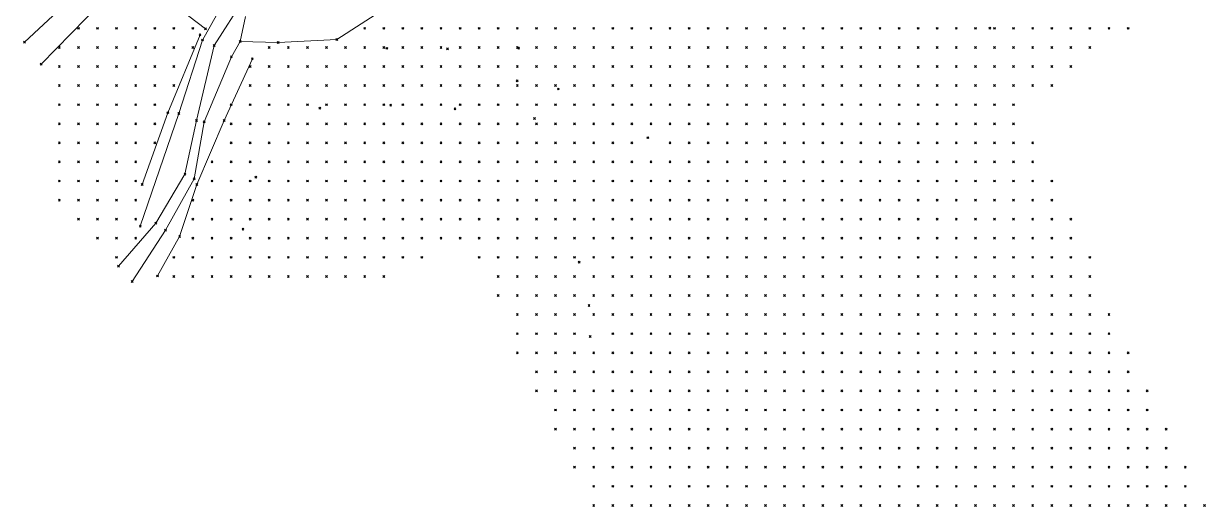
# Model space of a CAD drawing. Header units: metres. Extents: x 441556 to 446409, y 432338 to 461058.
# Drawn here: x 442695.2 to 442881, y 449967.4 to 450043.3 of the extents above; entities that cross this region are included whole.
import ezdxf

# ---------------------------------------------------------------- set-up
doc = ezdxf.new("R2010")
doc.units = ezdxf.units.M
doc.header["$MEASUREMENT"] = 0
doc.header["$PDMODE"] = 35
doc.header["$PDSIZE"] = 0.15
for name, color, linetype, lineweight in [('DTM-BRE-RevN_GRP_ CAROSABIL', 2, 'Continuous', 0), ('DTM-BRE-RevN_GRP_DRUM DE PIATRA', 2, 'Continuous', 0), ('DTM-BRE-RevN_GRP_FIRUL APEI', 2, 'Continuous', 0), ('DTM-BRE-RevN_GRP_RAU', 2, 'Continuous', 0), ('DTM-BRE-RevN_GRP_TALUZ SUS', 2, 'Continuous', 0), ('DTM-NOK-RevN_LIDAR_co_lidar', 91, 'Continuous', 0), ('DTM-NOK-RevN_RTK', 32, 'Continuous', 0)]:
    doc.layers.add(name, color=color, linetype=linetype, lineweight=lineweight)

msp = doc.modelspace()

# ---------------------------------------------------------------- linework, layer by layer
at = {"layer": 'DTM-BRE-RevN_GRP_ CAROSABIL'}
msp.add_line((442704.174, 450048.598, 360.999), (442695.385, 450040.394, 361.224), dxfattribs=at)
at = {"layer": 'DTM-BRE-RevN_GRP_DRUM DE PIATRA'}
for p, q in [((442711.714, 450051.744, 360.67), (442723.801, 450042.499, 358.496)), ((442697.974, 450036.955, 361.147), (442707.443, 450046.584, 360.957)), ((442744.457, 450040.806, 360.067), (442752.815, 450046.236, 360.032)), ((442729.257, 450040.522, 358.472), (442735.227, 450040.336, 359.199)), ((442735.227, 450040.336, 359.199), (442744.457, 450040.806, 360.067))]:
    msp.add_line(p, q, dxfattribs=at)
at = {"layer": 'DTM-BRE-RevN_GRP_FIRUL APEI'}
for p, q in [((442725.192, 450039.874, 358.251), (442730.487, 450048.229, 358.082)), ((442722.413, 450028.098, 358.329), (442725.192, 450039.874, 358.251)), ((442720.594, 450019.666, 358.441), (442722.413, 450028.098, 358.329)), ((442715.998, 450011.968, 358.603), (442720.594, 450019.666, 358.441)), ((442710.141, 450005.209, 359.174), (442715.998, 450011.968, 358.603))]:
    msp.add_line(p, q, dxfattribs=at)
at = {"layer": 'DTM-BRE-RevN_GRP_RAU'}
for p, q in [((442723.347, 450040.744, 358.413), (442728.312, 450049.747, 358.197)), ((442730.087, 450044.42, 358.358), (442729.257, 450040.522, 358.472)), ((442719.623, 450029.191, 358.617), (442723.347, 450040.744, 358.413)), ((442729.257, 450040.522, 358.472), (442727.884, 450038.089, 358.445)), ((442727.884, 450038.089, 358.445), (442723.623, 450027.882, 358.601)), ((442713.572, 450011.476, 358.845), (442719.623, 450029.191, 358.617)), ((442723.623, 450027.882, 358.601), (442722.035, 450018.906, 358.682)), ((442722.035, 450018.906, 358.682), (442717.53, 450010.848, 358.891)), ((442717.53, 450010.848, 358.891), (442712.308, 450002.784, 359.202))]:
    msp.add_line(p, q, dxfattribs=at)
at = {"layer": 'DTM-BRE-RevN_GRP_TALUZ SUS'}
for p, q in [((442722.956, 450041.559, 358.705), (442717.891, 450029.323, 359.315)), ((442731.183, 450037.807, 359.57), (442726.759, 450028.074, 360.34)), ((442717.891, 450029.323, 359.315), (442713.872, 450018.045, 359.681)), ((442726.759, 450028.074, 360.34), (442722.472, 450018.045, 360.217)), ((442722.472, 450018.045, 360.217), (442719.751, 450009.876, 360.518)), ((442719.751, 450009.876, 360.518), (442716.267, 450003.656, 361.349))]:
    msp.add_line(p, q, dxfattribs=at)
at = {"layer": 'DTM-NOK-RevN_LIDAR_co_lidar'}
for p in [(442703.846, 450042.576, 360.644), (442706.846, 450042.576, 360.032), (442709.845, 450042.576, 359.415), (442712.844, 450042.576, 359.233), (442715.844, 450042.576, 359.16), (442718.843, 450042.576, 359.042), (442721.842, 450042.576, 358.776), (442748.836, 450042.576, 360.051), (442751.836, 450042.576, 360.101), (442754.835, 450042.576, 360.081), (442757.834, 450042.576, 360.065), (442760.834, 450042.576, 360.028), (442763.833, 450042.576, 359.969), (442766.832, 450042.576, 359.952), (442769.832, 450042.576, 359.979), (442772.831, 450042.576, 360.033), (442775.831, 450042.576, 360.14), (442778.83, 450042.576, 360.402), (442781.829, 450042.576, 361.097), (442784.829, 450042.576, 362.708), (442787.828, 450042.576, 365.826), (442790.827, 450042.576, 369.911), (442793.827, 450042.576, 374.617), (442796.826, 450042.576, 377.771), (442799.825, 450042.576, 379.818), (442802.825, 450042.576, 381.963), (442805.824, 450042.576, 383.599), (442808.823, 450042.576, 384.932), (442811.823, 450042.576, 385.909), (442814.822, 450042.576, 387.149), (442817.821, 450042.576, 388.67), (442820.821, 450042.576, 390.312), (442823.82, 450042.576, 391.939), (442826.819, 450042.576, 393.64), (442829.819, 450042.576, 395.412), (442832.818, 450042.576, 397.306), (442835.817, 450042.576, 399.193), (442838.817, 450042.576, 400.814), (442841.816, 450042.576, 402.298), (442844.815, 450042.576, 403.228), (442847.815, 450042.576, 401.912), (442850.814, 450042.576, 398.137), (442853.813, 450042.576, 394.722), (442856.813, 450042.576, 392.267), (442859.812, 450042.576, 390.382), (442862.811, 450042.576, 388.659), (442865.811, 450042.576, 386.407), (442868.81, 450042.576, 382.475), (442700.847, 450039.576, 360.652), (442703.846, 450039.576, 360.087), (442706.846, 450039.576, 359.51), (442709.845, 450039.576, 359.285), (442712.844, 450039.576, 359.359), (442715.844, 450039.576, 359.329), (442718.843, 450039.576, 358.918), (442721.842, 450039.576, 358.627), (442733.84, 450039.576, 359.133), (442736.839, 450039.576, 359.707), (442739.838, 450039.576, 359.757), (442742.838, 450039.576, 359.942), (442745.837, 450039.576, 360.094), (442748.836, 450039.576, 360.144), (442751.836, 450039.576, 360.21), (442754.835, 450039.576, 360.248), (442757.834, 450039.576, 360.21), (442760.834, 450039.576, 360.161), (442763.833, 450039.576, 360.097), (442766.832, 450039.576, 360.057), (442769.832, 450039.576, 360.076), (442772.831, 450039.576, 360.149), (442775.831, 450039.576, 360.324), (442778.83, 450039.576, 360.819), (442781.829, 450039.576, 362.002), (442784.829, 450039.576, 364.083), (442787.828, 450039.576, 367.514), (442790.827, 450039.576, 371.478), (442793.827, 450039.576, 374.864), (442796.826, 450039.576, 377.639), (442799.825, 450039.576, 379.786), (442802.825, 450039.576, 382.292), (442805.824, 450039.576, 384.608), (442808.823, 450039.576, 386.365), (442811.823, 450039.576, 387.681), (442814.822, 450039.576, 389.018), (442817.821, 450039.576, 390.599), (442820.821, 450039.576, 392.333), (442823.82, 450039.576, 394.055), (442826.819, 450039.576, 395.877), (442829.819, 450039.576, 397.623), (442832.818, 450039.576, 399.319), (442835.817, 450039.576, 400.998), (442838.817, 450039.576, 402.431), (442841.816, 450039.576, 403.669), (442844.815, 450039.576, 404.869), (442847.815, 450039.576, 404.91), (442850.814, 450039.576, 401.778), (442853.813, 450039.576, 399.06), (442856.813, 450039.576, 396.422), (442859.812, 450039.576, 394.091), (442862.811, 450039.576, 392.286), (442700.847, 450036.577, 360.034), (442703.846, 450036.577, 359.546), (442706.846, 450036.577, 359.456), (442709.845, 450036.577, 359.474), (442712.844, 450036.577, 359.547), (442715.844, 450036.577, 359.38), (442718.843, 450036.577, 358.881), (442730.84, 450036.577, 359.493), (442733.84, 450036.577, 359.865), (442736.839, 450036.577, 360.468), (442739.838, 450036.577, 360.108), (442742.838, 450036.577, 360.181), (442745.837, 450036.577, 360.238), (442748.836, 450036.577, 360.257), (442751.836, 450036.577, 360.339), (442754.835, 450036.577, 360.407), (442757.834, 450036.577, 360.374), (442760.834, 450036.577, 360.353), (442763.833, 450036.577, 360.309), (442766.832, 450036.577, 360.25), (442769.832, 450036.577, 360.249), (442772.831, 450036.577, 360.318), (442775.831, 450036.577, 360.59), (442778.83, 450036.577, 361.392), (442781.829, 450036.577, 362.962), (442784.829, 450036.577, 365.37), (442787.828, 450036.577, 368.707), (442790.827, 450036.577, 371.73), (442793.827, 450036.577, 374.618), (442796.826, 450036.577, 377.363), (442799.825, 450036.577, 379.859), (442802.825, 450036.577, 382.573), (442805.824, 450036.577, 385.495), (442808.823, 450036.577, 387.85), (442811.823, 450036.577, 389.527), (442814.822, 450036.577, 391.18), (442817.821, 450036.577, 392.717), (442820.821, 450036.577, 394.309), (442823.82, 450036.577, 395.994), (442826.819, 450036.577, 397.722), (442829.819, 450036.577, 399.524), (442832.818, 450036.577, 401.293), (442835.817, 450036.577, 402.917), (442838.817, 450036.577, 404.2), (442841.816, 450036.577, 405.086), (442844.815, 450036.577, 406.037), (442847.815, 450036.577, 406.423), (442850.814, 450036.577, 404.762), (442853.813, 450036.577, 403.156), (442856.813, 450036.577, 401.548), (442859.812, 450036.577, 398.458), (442700.847, 450033.578, 359.614), (442703.846, 450033.578, 359.663), (442706.846, 450033.578, 359.699), (442709.845, 450033.578, 359.466), (442712.844, 450033.578, 359.328), (442715.844, 450033.578, 359.254), (442718.843, 450033.578, 358.923), (442730.84, 450033.578, 359.777), (442733.84, 450033.578, 360.153), (442736.839, 450033.578, 360.428), (442739.838, 450033.578, 360.275), (442742.838, 450033.578, 360.373), (442745.837, 450033.578, 360.383), (442748.836, 450033.578, 360.458), (442751.836, 450033.578, 360.571), (442754.835, 450033.578, 360.618), (442757.834, 450033.578, 360.588), (442760.834, 450033.578, 360.581), (442763.833, 450033.578, 360.581), (442766.832, 450033.578, 360.575), (442769.832, 450033.578, 360.61), (442772.831, 450033.578, 360.71), (442775.831, 450033.578, 361.092), (442778.83, 450033.578, 362.128), (442781.829, 450033.578, 363.828), (442784.829, 450033.578, 366.108), (442787.828, 450033.578, 368.914), (442790.827, 450033.578, 371.702), (442793.827, 450033.578, 374.448), (442796.826, 450033.578, 377.267), (442799.825, 450033.578, 380.05), (442802.825, 450033.578, 383.214), (442805.824, 450033.578, 386.785), (442808.823, 450033.578, 389.606), (442811.823, 450033.578, 391.428), (442814.822, 450033.578, 393.268), (442817.821, 450033.578, 394.828), (442820.821, 450033.578, 396.351), (442823.82, 450033.578, 397.84), (442826.819, 450033.578, 399.478), (442829.819, 450033.578, 401.324), (442832.818, 450033.578, 403.09), (442835.817, 450033.578, 404.561), (442838.817, 450033.578, 405.699), (442841.816, 450033.578, 406.499), (442844.815, 450033.578, 407.081), (442847.815, 450033.578, 407.592), (442850.814, 450033.578, 407.66), (442853.813, 450033.578, 406.444), (442856.813, 450033.578, 405.272), (442700.847, 450030.578, 359.807), (442703.846, 450030.578, 359.9), (442706.846, 450030.578, 359.857), (442709.845, 450030.578, 359.438), (442712.844, 450030.578, 359.27), (442715.844, 450030.578, 359.182), (442727.841, 450030.578, 359.863), (442730.84, 450030.578, 359.951), (442733.84, 450030.578, 360.265), (442736.839, 450030.578, 360.475), (442739.838, 450030.578, 360.557), (442742.838, 450030.578, 360.617), (442745.837, 450030.578, 360.655), (442748.836, 450030.578, 360.662), (442751.836, 450030.578, 360.769), (442754.835, 450030.578, 360.824), (442757.834, 450030.578, 360.864), (442760.834, 450030.578, 360.932), (442763.833, 450030.578, 361.006), (442766.832, 450030.578, 361.098), (442769.832, 450030.578, 361.264), (442772.831, 450030.578, 361.309), (442775.831, 450030.578, 361.612), (442778.83, 450030.578, 363.081), (442781.829, 450030.578, 365.16), (442784.829, 450030.578, 367.284), (442787.828, 450030.578, 369.52), (442790.827, 450030.578, 372.198), (442793.827, 450030.578, 374.768), (442796.826, 450030.578, 377.525), (442799.825, 450030.578, 380.258), (442802.825, 450030.578, 385.417), (442805.824, 450030.578, 388.991), (442808.823, 450030.578, 391.67), (442811.823, 450030.578, 393.445), (442814.822, 450030.578, 395.133), (442817.821, 450030.578, 396.669), (442820.821, 450030.578, 398.181), (442823.82, 450030.578, 399.91), (442826.819, 450030.578, 401.812), (442829.819, 450030.578, 403.489), (442832.818, 450030.578, 404.964), (442835.817, 450030.578, 406.268), (442838.817, 450030.578, 407.183), (442841.816, 450030.578, 407.767), (442844.815, 450030.578, 408.134), (442847.815, 450030.578, 408.37), (442850.814, 450030.578, 408.459), (442700.847, 450027.579, 360.014), (442703.846, 450027.579, 359.984), (442706.846, 450027.579, 359.803), (442709.845, 450027.579, 359.393), (442712.844, 450027.579, 359.262), (442715.844, 450027.579, 359.159), (442727.841, 450027.579, 360.01), (442730.84, 450027.579, 360.096), (442733.84, 450027.579, 360.373), (442736.839, 450027.579, 360.562), (442739.838, 450027.579, 360.706), (442742.838, 450027.579, 360.925), (442745.837, 450027.579, 361.087), (442748.836, 450027.579, 361.076), (442751.836, 450027.579, 361.024), (442754.835, 450027.579, 361.012), (442757.834, 450027.579, 361.127), (442760.834, 450027.579, 361.234), (442763.833, 450027.579, 361.365), (442766.832, 450027.579, 361.543), (442769.832, 450027.579, 361.735), (442772.831, 450027.579, 362.068), (442775.831, 450027.579, 363.059), (442778.83, 450027.579, 364.886), (442781.829, 450027.579, 366.718), (442784.829, 450027.579, 368.665), (442787.828, 450027.579, 370.854), (442790.827, 450027.579, 373.109), (442793.827, 450027.579, 375.349), (442796.826, 450027.579, 377.814), (442799.825, 450027.579, 382.08), (442802.825, 450027.579, 389.27), (442805.824, 450027.579, 392.123), (442808.823, 450027.579, 394.296), (442811.823, 450027.579, 395.811), (442814.822, 450027.579, 397.251), (442817.821, 450027.579, 398.656), (442820.821, 450027.579, 400.137), (442823.82, 450027.579, 401.908), (442826.819, 450027.579, 403.73), (442829.819, 450027.579, 405.34), (442832.818, 450027.579, 406.664), (442835.817, 450027.579, 407.562), (442838.817, 450027.579, 408.188), (442841.816, 450027.579, 408.699), (442844.815, 450027.579, 408.88), (442847.815, 450027.579, 409.064), (442850.814, 450027.579, 409.096), (442700.847, 450024.58, 360.258), (442703.846, 450024.58, 360.178), (442706.846, 450024.58, 359.837), (442709.845, 450024.58, 359.422), (442712.844, 450024.58, 359.223), (442715.844, 450024.58, 359.025), (442727.841, 450024.58, 360.128), (442730.84, 450024.58, 360.299), (442733.84, 450024.58, 360.44), (442736.839, 450024.58, 360.652), (442739.838, 450024.58, 360.879), (442742.838, 450024.58, 361.558), (442745.837, 450024.58, 361.61), (442748.836, 450024.58, 361.22), (442751.836, 450024.58, 361.124), (442754.835, 450024.58, 361.165), (442757.834, 450024.58, 361.233), (442760.834, 450024.58, 361.319), (442763.833, 450024.58, 361.538), (442766.832, 450024.58, 361.867), (442769.832, 450024.58, 362.581), (442772.831, 450024.58, 363.958), (442775.831, 450024.58, 365.6), (442778.83, 450024.58, 367.08), (442781.829, 450024.58, 368.588), (442784.829, 450024.58, 370.536), (442787.828, 450024.58, 372.478), (442790.827, 450024.58, 374.433), (442796.826, 450024.58, 379.41), (442799.825, 450024.58, 385.047), (442802.825, 450024.58, 391.482), (442805.824, 450024.58, 394.463), (442808.823, 450024.58, 396.308), (442811.823, 450024.58, 397.894), (442814.822, 450024.58, 399.241), (442817.821, 450024.58, 400.637), (442820.821, 450024.58, 402.151), (442823.82, 450024.58, 403.871), (442826.819, 450024.58, 405.574), (442829.819, 450024.58, 407.011), (442832.818, 450024.58, 408.12), (442835.817, 450024.58, 408.824), (442838.817, 450024.58, 409.235), (442841.816, 450024.58, 409.558), (442844.815, 450024.58, 409.695), (442847.815, 450024.58, 409.669), (442850.814, 450024.58, 409.458), (442853.813, 450024.58, 409.188), (442700.847, 450021.58, 360.365), (442703.846, 450021.58, 360.17), (442706.846, 450021.58, 359.821), (442709.845, 450021.58, 359.443), (442712.844, 450021.58, 359.28), (442724.842, 450021.58, 360.156), (442727.841, 450021.58, 360.394), (442730.84, 450021.58, 360.526), (442733.84, 450021.58, 360.518), (442736.839, 450021.58, 360.809), (442739.838, 450021.58, 361.022), (442742.838, 450021.58, 360.951), (442745.837, 450021.58, 360.975), (442748.836, 450021.58, 360.921), (442751.836, 450021.58, 360.856), (442754.835, 450021.58, 361.044), (442757.834, 450021.58, 361.2), (442760.834, 450021.58, 361.459), (442763.833, 450021.58, 361.83), (442766.832, 450021.58, 362.535), (442769.832, 450021.58, 363.851), (442772.831, 450021.58, 365.584), (442775.831, 450021.58, 367.334), (442778.83, 450021.58, 368.868), (442781.829, 450021.58, 370.413), (442784.829, 450021.58, 372.288), (442787.828, 450021.58, 374.181), (442790.827, 450021.58, 376.258), (442793.827, 450021.58, 378.348), (442796.826, 450021.58, 381.372), (442799.825, 450021.58, 386.813), (442802.825, 450021.58, 392.552), (442805.824, 450021.58, 396.419), (442808.823, 450021.58, 398.388), (442811.823, 450021.58, 399.662), (442814.822, 450021.58, 401.191), (442817.821, 450021.58, 402.59), (442820.821, 450021.58, 404.03), (442823.82, 450021.58, 405.577), (442826.819, 450021.58, 407.174), (442829.819, 450021.58, 408.628), (442832.818, 450021.58, 409.637), (442835.817, 450021.58, 410.08), (442838.817, 450021.58, 410.253), (442841.816, 450021.58, 410.405), (442844.815, 450021.58, 410.391), (442847.815, 450021.58, 410.273), (442850.814, 450021.58, 410.093), (442853.813, 450021.58, 409.741), (442700.847, 450018.581, 360.379), (442703.846, 450018.581, 360.113), (442706.846, 450018.581, 359.578), (442709.845, 450018.581, 359.3), (442712.844, 450018.581, 359.407), (442724.842, 450018.581, 360.439), (442727.841, 450018.581, 360.646), (442730.84, 450018.581, 360.817), (442733.84, 450018.581, 360.778), (442736.839, 450018.581, 360.906), (442739.838, 450018.581, 360.855), (442742.838, 450018.581, 360.691), (442745.837, 450018.581, 360.578), (442748.836, 450018.581, 360.029), (442751.836, 450018.581, 360.511), (442754.835, 450018.581, 361.279), (442757.834, 450018.581, 361.839), (442760.834, 450018.581, 362.36), (442763.833, 450018.581, 362.93), (442766.832, 450018.581, 363.943), (442769.832, 450018.581, 365.695), (442772.831, 450018.581, 367.662), (442775.831, 450018.581, 369.291), (442778.83, 450018.581, 370.785), (442781.829, 450018.581, 372.465), (442784.829, 450018.581, 374.329), (442787.828, 450018.581, 375.986), (442790.827, 450018.581, 378.119), (442793.827, 450018.581, 380.449), (442796.826, 450018.581, 383.863), (442799.825, 450018.581, 389.441), (442802.825, 450018.581, 395.028), (442805.824, 450018.581, 397.839), (442808.823, 450018.581, 400.183), (442811.823, 450018.581, 401.594), (442814.822, 450018.581, 403.035), (442817.821, 450018.581, 404.486), (442820.821, 450018.581, 405.99), (442823.82, 450018.581, 407.5), (442826.819, 450018.581, 409.018), (442829.819, 450018.581, 410.279), (442832.818, 450018.581, 410.883), (442835.817, 450018.581, 411.052), (442838.817, 450018.581, 411.148), (442841.816, 450018.581, 411.139), (442844.815, 450018.581, 411.087), (442847.815, 450018.581, 410.934), (442850.814, 450018.581, 410.726), (442853.813, 450018.581, 410.259), (442856.813, 450018.581, 409.826), (442700.847, 450015.582, 360.341), (442703.846, 450015.582, 359.996), (442706.846, 450015.582, 359.566), (442709.845, 450015.582, 359.422), (442712.844, 450015.582, 359.422), (442721.842, 450015.582, 359.815), (442724.842, 450015.582, 360.468), (442727.841, 450015.582, 360.847), (442730.84, 450015.582, 361.007), (442733.84, 450015.582, 361.037), (442736.839, 450015.582, 361.108), (442739.838, 450015.582, 360.736), (442742.838, 450015.582, 360.133), (442745.837, 450015.582, 360.307), (442748.836, 450015.582, 360.782), (442751.836, 450015.582, 361.751), (442754.835, 450015.582, 362.562), (442757.834, 450015.582, 363.029), (442760.834, 450015.582, 363.508), (442763.833, 450015.582, 364.208), (442766.832, 450015.582, 365.344), (442769.832, 450015.582, 367.093), (442772.831, 450015.582, 369.157), (442775.831, 450015.582, 371.161), (442778.83, 450015.582, 373.052), (442781.829, 450015.582, 374.797), (442784.829, 450015.582, 376.534), (442787.828, 450015.582, 378.108), (442790.827, 450015.582, 381.254), (442793.827, 450015.582, 383.382), (442796.826, 450015.582, 386.008), (442799.825, 450015.582, 392.29), (442802.825, 450015.582, 397.843), (442805.824, 450015.582, 400.833), (442808.823, 450015.582, 402.176), (442811.823, 450015.582, 403.557), (442814.822, 450015.582, 404.934), (442817.821, 450015.582, 406.29), (442820.821, 450015.582, 407.734), (442823.82, 450015.582, 409.209), (442826.819, 450015.582, 410.656), (442829.819, 450015.582, 411.626), (442832.818, 450015.582, 412.02), (442835.817, 450015.582, 412.142), (442838.817, 450015.582, 412.131), (442841.816, 450015.582, 411.984), (442844.815, 450015.582, 411.733), (442847.815, 450015.582, 411.531), (442850.814, 450015.582, 411.268), (442853.813, 450015.582, 410.898), (442856.813, 450015.582, 410.396), (442703.846, 450012.582, 359.806), (442706.846, 450012.582, 359.616), (442709.845, 450012.582, 359.492), (442712.844, 450012.582, 359.2), (442721.842, 450012.582, 360.219), (442724.842, 450012.582, 360.814), (442727.841, 450012.582, 361.159), (442730.84, 450012.582, 361.249), (442733.84, 450012.582, 361.321), (442736.839, 450012.582, 361.172), (442739.838, 450012.582, 360.677), (442742.838, 450012.582, 360.235), (442745.837, 450012.582, 360.788), (442748.836, 450012.582, 361.952), (442751.836, 450012.582, 363.089), (442754.835, 450012.582, 363.932), (442757.834, 450012.582, 364.662), (442760.834, 450012.582, 365.219), (442763.833, 450012.582, 365.95), (442766.832, 450012.582, 367.193), (442769.832, 450012.582, 369.031), (442772.831, 450012.582, 371.175), (442775.831, 450012.582, 373.218), (442778.83, 450012.582, 375.105), (442781.829, 450012.582, 376.711), (442784.829, 450012.582, 378.336), (442787.828, 450012.582, 380.699), (442790.827, 450012.582, 384.619), (442793.827, 450012.582, 387.373), (442796.826, 450012.582, 390.786), (442799.825, 450012.582, 397.271), (442802.825, 450012.582, 400.983), (442805.824, 450012.582, 402.788), (442808.823, 450012.582, 404.181), (442811.823, 450012.582, 405.586), (442814.822, 450012.582, 406.808), (442817.821, 450012.582, 408.084), (442820.821, 450012.582, 409.44), (442823.82, 450012.582, 410.789), (442826.819, 450012.582, 412.099), (442829.819, 450012.582, 412.903), (442832.818, 450012.582, 413.104), (442835.817, 450012.582, 413.04), (442838.817, 450012.582, 412.915), (442841.816, 450012.582, 412.777), (442844.815, 450012.582, 412.493), (442847.815, 450012.582, 412.11), (442850.814, 450012.582, 411.855), (442853.813, 450012.582, 411.433), (442856.813, 450012.582, 410.954), (442859.812, 450012.582, 410.261), (442706.846, 450009.583, 359.519), (442709.845, 450009.583, 359.257), (442712.844, 450009.583, 358.999), (442721.842, 450009.583, 360.756), (442724.842, 450009.583, 361.095), (442727.841, 450009.583, 361.352), (442730.84, 450009.583, 361.44), (442733.84, 450009.583, 361.386), (442736.839, 450009.583, 360.923), (442739.838, 450009.583, 360.608), (442742.838, 450009.583, 361.299), (442745.837, 450009.583, 362.556), (442748.836, 450009.583, 363.565), (442751.836, 450009.583, 364.676), (442754.835, 450009.583, 365.839), (442757.834, 450009.583, 366.669), (442760.834, 450009.583, 367.268), (442763.833, 450009.583, 368.062), (442766.832, 450009.583, 369.257), (442769.832, 450009.583, 370.898), (442772.831, 450009.583, 372.882), (442775.831, 450009.583, 374.958), (442778.83, 450009.583, 376.871), (442781.829, 450009.583, 378.617), (442784.829, 450009.583, 380.862), (442787.828, 450009.583, 383.534), (442790.827, 450009.583, 387.515), (442793.827, 450009.583, 391.242), (442796.826, 450009.583, 397.134), (442799.825, 450009.583, 400.569), (442802.825, 450009.583, 403.588), (442805.824, 450009.583, 405.251), (442808.823, 450009.583, 406.415), (442811.823, 450009.583, 407.673), (442814.822, 450009.583, 408.755), (442817.821, 450009.583, 409.877), (442820.821, 450009.583, 411.156), (442823.82, 450009.583, 412.406), (442826.819, 450009.583, 413.526), (442829.819, 450009.583, 414.086), (442832.818, 450009.583, 414.085), (442835.817, 450009.583, 413.957), (442838.817, 450009.583, 413.773), (442841.816, 450009.583, 413.475), (442844.815, 450009.583, 413.21), (442847.815, 450009.583, 412.975), (442850.814, 450009.583, 412.563), (442853.813, 450009.583, 412.106), (442856.813, 450009.583, 411.585), (442859.812, 450009.583, 411.004), (442709.845, 450006.584, 359.284), (442718.843, 450006.584, 360.675), (442721.842, 450006.584, 361.14), (442724.842, 450006.584, 361.241), (442727.841, 450006.584, 361.216), (442730.84, 450006.584, 360.883), (442733.84, 450006.584, 360.669), (442736.839, 450006.584, 361.535), (442739.838, 450006.584, 362.726), (442742.838, 450006.584, 363.888), (442745.837, 450006.584, 365.044), (442748.836, 450006.584, 365.955), (442751.836, 450006.584, 366.837), (442754.835, 450006.584, 367.834), (442757.834, 450006.584, 368.869), (442766.832, 450006.584, 371.5), (442769.832, 450006.584, 372.914), (442772.831, 450006.584, 374.759), (442775.831, 450006.584, 377.126), (442778.83, 450006.584, 379.695), (442781.829, 450006.584, 381.522), (442784.829, 450006.584, 384.697), (442787.828, 450006.584, 387.711), (442790.827, 450006.584, 391.516), (442793.827, 450006.584, 395.437), (442796.826, 450006.584, 401.248), (442799.825, 450006.584, 403.875), (442802.825, 450006.584, 406.287), (442805.824, 450006.584, 407.696), (442808.823, 450006.584, 408.767), (442811.823, 450006.584, 409.698), (442814.822, 450006.584, 410.695), (442817.821, 450006.584, 411.808), (442820.821, 450006.584, 413.15), (442823.82, 450006.584, 414.351), (442826.819, 450006.584, 415.072), (442829.819, 450006.584, 415.254), (442832.818, 450006.584, 415.189), (442835.817, 450006.584, 415.016), (442838.817, 450006.584, 414.727), (442841.816, 450006.584, 414.453), (442844.815, 450006.584, 414.152), (442847.815, 450006.584, 413.797), (442850.814, 450006.584, 413.331), (442853.813, 450006.584, 412.854), (442856.813, 450006.584, 412.24), (442859.812, 450006.584, 411.6), (442862.811, 450006.584, 410.731), (442718.843, 450003.584, 361.287), (442721.842, 450003.584, 361.26), (442724.842, 450003.584, 361.079), (442727.841, 450003.584, 360.823), (442730.84, 450003.584, 360.47), (442733.84, 450003.584, 360.891), (442736.839, 450003.584, 362.845), (442739.838, 450003.584, 364.644), (442742.838, 450003.584, 365.896), (442745.837, 450003.584, 367.18), (442748.836, 450003.584, 368.333), (442751.836, 450003.584, 369.531), (442769.832, 450003.584, 375.959), (442772.831, 450003.584, 378.584), (442775.831, 450003.584, 381.989), (442778.83, 450003.584, 384.934), (442781.829, 450003.584, 386.204), (442784.829, 450003.584, 389.431), (442787.828, 450003.584, 392.042), (442790.827, 450003.584, 395.411), (442793.827, 450003.584, 401.018), (442796.826, 450003.584, 405.447), (442799.825, 450003.584, 407.633), (442802.825, 450003.584, 409.411), (442805.824, 450003.584, 410.337), (442808.823, 450003.584, 411.083), (442811.823, 450003.584, 411.953), (442814.822, 450003.584, 413.006), (442817.821, 450003.584, 414.304), (442820.821, 450003.584, 415.608), (442823.82, 450003.584, 416.251), (442826.819, 450003.584, 416.397), (442829.819, 450003.584, 416.379), (442832.818, 450003.584, 416.253), (442835.817, 450003.584, 415.979), (442838.817, 450003.584, 415.632), (442841.816, 450003.584, 415.332), (442844.815, 450003.584, 415.026), (442847.815, 450003.584, 414.699), (442850.814, 450003.584, 414.181), (442853.813, 450003.584, 413.588), (442856.813, 450003.584, 413.058), (442859.812, 450003.584, 412.303), (442862.811, 450003.584, 411.529), (442769.832, 450000.585, 379.519), (442772.831, 450000.585, 382.699), (442775.831, 450000.585, 386.743), (442778.83, 450000.585, 390.863), (442781.829, 450000.585, 392.223), (442784.829, 450000.585, 394.194), (442787.828, 450000.585, 396.696), (442790.827, 450000.585, 398.936), (442793.827, 450000.585, 406.41), (442796.826, 450000.585, 408.96), (442799.825, 450000.585, 410.622), (442802.825, 450000.585, 412.144), (442805.824, 450000.585, 413.024), (442808.823, 450000.585, 413.588), (442811.823, 450000.585, 414.486), (442814.822, 450000.585, 415.896), (442817.821, 450000.585, 416.925), (442820.821, 450000.585, 417.668), (442823.82, 450000.585, 417.882), (442826.819, 450000.585, 417.781), (442829.819, 450000.585, 417.618), (442832.818, 450000.585, 417.368), (442835.817, 450000.585, 417.024), (442838.817, 450000.585, 416.664), (442841.816, 450000.585, 416.318), (442844.815, 450000.585, 415.909), (442847.815, 450000.585, 415.452), (442850.814, 450000.585, 415), (442853.813, 450000.585, 414.424), (442856.813, 450000.585, 413.817), (442859.812, 450000.585, 413.036), (442862.811, 450000.585, 412.073), (442772.831, 449997.586, 386.184), (442775.831, 449997.586, 392.582), (442778.83, 449997.586, 396.181), (442781.829, 449997.586, 396.916), (442784.829, 449997.586, 398.883), (442787.828, 449997.586, 402.496), (442790.827, 449997.586, 406.872), (442793.827, 449997.586, 410.273), (442796.826, 449997.586, 412.205), (442799.825, 449997.586, 413.765), (442802.825, 449997.586, 415.041), (442805.824, 449997.586, 415.739), (442808.823, 449997.586, 416.207), (442811.823, 449997.586, 417.128), (442814.822, 449997.586, 418.348), (442817.821, 449997.586, 419.003), (442820.821, 449997.586, 419.265), (442823.82, 449997.586, 419.241), (442826.819, 449997.586, 419.062), (442829.819, 449997.586, 418.798), (442832.818, 449997.586, 418.452), (442835.817, 449997.586, 418.058), (442838.817, 449997.586, 417.663), (442841.816, 449997.586, 417.284), (442844.815, 449997.586, 416.858), (442847.815, 449997.586, 416.343), (442850.814, 449997.586, 415.785), (442853.813, 449997.586, 415.118), (442856.813, 449997.586, 414.418), (442859.812, 449997.586, 413.775), (442862.811, 449997.586, 412.638), (442865.811, 449997.586, 411.654), (442772.831, 449994.586, 389.963), (442775.831, 449994.586, 394.925), (442778.83, 449994.586, 398.076), (442781.829, 449994.586, 399.832), (442787.828, 449994.586, 407.886), (442790.827, 449994.586, 411.552), (442793.827, 449994.586, 413.368), (442796.826, 449994.586, 415.436), (442799.825, 449994.586, 416.723), (442802.825, 449994.586, 417.778), (442805.824, 449994.586, 418.336), (442808.823, 449994.586, 418.72), (442811.823, 449994.586, 419.464), (442814.822, 449994.586, 420.182), (442817.821, 449994.586, 420.529), (442820.821, 449994.586, 420.533), (442823.82, 449994.586, 420.34), (442826.819, 449994.586, 420.147), (442829.819, 449994.586, 419.813), (442832.818, 449994.586, 419.399), (442835.817, 449994.586, 419.036), (442838.817, 449994.586, 418.615), (442841.816, 449994.586, 418.186), (442844.815, 449994.586, 417.787), (442847.815, 449994.586, 417.177), (442850.814, 449994.586, 416.469), (442853.813, 449994.586, 415.771), (442856.813, 449994.586, 415.23), (442859.812, 449994.586, 414.463), (442862.811, 449994.586, 413.309), (442865.811, 449994.586, 412.282), (442772.831, 449991.587, 391.667), (442775.831, 449991.587, 395.056), (442778.83, 449991.587, 398.425), (442781.829, 449991.587, 401.546), (442784.829, 449991.587, 405.065), (442787.828, 449991.587, 409.75), (442790.827, 449991.587, 412.933), (442793.827, 449991.587, 415.981), (442796.826, 449991.587, 417.875), (442799.825, 449991.587, 419.021), (442802.825, 449991.587, 419.997), (442805.824, 449991.587, 420.568), (442808.823, 449991.587, 420.847), (442811.823, 449991.587, 421.233), (442814.822, 449991.587, 421.533), (442817.821, 449991.587, 421.619), (442820.821, 449991.587, 421.466), (442823.82, 449991.587, 421.22), (442826.819, 449991.587, 420.978), (442829.819, 449991.587, 420.641), (442832.818, 449991.587, 420.265), (442835.817, 449991.587, 419.909), (442838.817, 449991.587, 419.493), (442841.816, 449991.587, 419.055), (442844.815, 449991.587, 418.589), (442847.815, 449991.587, 417.915), (442850.814, 449991.587, 417.114), (442853.813, 449991.587, 416.498), (442856.813, 449991.587, 415.927), (442859.812, 449991.587, 415.034), (442862.811, 449991.587, 413.966), (442865.811, 449991.587, 412.98), (442868.81, 449991.587, 411.777), (442775.831, 449988.588, 395.489), (442778.83, 449988.588, 398.745), (442781.829, 449988.588, 402.177), (442784.829, 449988.588, 405.82), (442787.828, 449988.588, 409.585), (442790.827, 449988.588, 414.222), (442793.827, 449988.588, 417.487), (442796.826, 449988.588, 419.486), (442799.825, 449988.588, 420.607), (442802.825, 449988.588, 421.461), (442805.824, 449988.588, 421.998), (442808.823, 449988.588, 422.199), (442811.823, 449988.588, 422.278), (442814.822, 449988.588, 422.321), (442817.821, 449988.588, 422.233), (442820.821, 449988.588, 422.03), (442823.82, 449988.588, 421.78), (442826.819, 449988.588, 421.497), (442829.819, 449988.588, 421.194), (442832.818, 449988.588, 420.864), (442835.817, 449988.588, 420.499), (442838.817, 449988.588, 420.114), (442841.816, 449988.588, 419.681), (442844.815, 449988.588, 419.17), (442847.815, 449988.588, 418.568), (442850.814, 449988.588, 417.769), (442853.813, 449988.588, 417.15), (442856.813, 449988.588, 416.464), (442859.812, 449988.588, 415.563), (442862.811, 449988.588, 414.49), (442865.811, 449988.588, 413.423), (442868.81, 449988.588, 412.307), (442775.831, 449985.588, 398.4), (442778.83, 449985.588, 401.484), (442781.829, 449985.588, 404.184), (442784.829, 449985.588, 408.037), (442787.828, 449985.588, 411.049), (442790.827, 449985.588, 415.386), (442793.827, 449985.588, 418.557), (442796.826, 449985.588, 420.751), (442799.825, 449985.588, 421.737), (442802.825, 449985.588, 422.342), (442805.824, 449985.588, 422.727), (442808.823, 449985.588, 422.839), (442811.823, 449985.588, 422.759), (442814.822, 449985.588, 422.658), (442817.821, 449985.588, 422.505), (442820.821, 449985.588, 422.299), (442823.82, 449985.588, 422.025), (442826.819, 449985.588, 421.744), (442829.819, 449985.588, 421.446), (442832.818, 449985.588, 421.119), (442835.817, 449985.588, 420.776), (442838.817, 449985.588, 420.397), (442841.816, 449985.588, 419.951), (442844.815, 449985.588, 419.44), (442847.815, 449985.588, 418.925), (442850.814, 449985.588, 418.255), (442853.813, 449985.588, 417.632), (442856.813, 449985.588, 416.961), (442859.812, 449985.588, 415.992), (442862.811, 449985.588, 414.793), (442865.811, 449985.588, 413.845), (442868.81, 449985.588, 412.883), (442871.81, 449985.588, 411.867), (442778.83, 449982.589, 406.94), (442781.829, 449982.589, 408.85), (442784.829, 449982.589, 412.257), (442787.828, 449982.589, 414.23), (442790.827, 449982.589, 416.97), (442793.827, 449982.589, 420.05), (442796.826, 449982.589, 421.809), (442799.825, 449982.589, 422.587), (442802.825, 449982.589, 422.959), (442805.824, 449982.589, 423.155), (442808.823, 449982.589, 423.159), (442811.823, 449982.589, 422.999), (442814.822, 449982.589, 422.805), (442817.821, 449982.589, 422.604), (442820.821, 449982.589, 422.366), (442823.82, 449982.589, 422.075), (442826.819, 449982.589, 421.771), (442829.819, 449982.589, 421.475), (442832.818, 449982.589, 421.171), (442835.817, 449982.589, 420.816), (442838.817, 449982.589, 420.414), (442841.816, 449982.589, 419.996), (442844.815, 449982.589, 419.534), (442847.815, 449982.589, 419.053), (442850.814, 449982.589, 418.486), (442853.813, 449982.589, 417.938), (442856.813, 449982.589, 417.265), (442859.812, 449982.589, 416.299), (442862.811, 449982.589, 415.115), (442865.811, 449982.589, 414.476), (442868.81, 449982.589, 413.616), (442871.81, 449982.589, 412.388), (442778.83, 449979.59, 411.52), (442781.829, 449979.59, 413.444), (442784.829, 449979.59, 415.823), (442787.828, 449979.59, 417.333), (442790.827, 449979.59, 419.383), (442793.827, 449979.59, 421.617), (442796.826, 449979.59, 422.714), (442799.825, 449979.59, 423.205), (442802.825, 449979.59, 423.434), (442805.824, 449979.59, 423.459), (442808.823, 449979.59, 423.359), (442811.823, 449979.59, 423.128), (442814.822, 449979.59, 422.867), (442817.821, 449979.59, 422.584), (442820.821, 449979.59, 422.296), (442823.82, 449979.59, 422.001), (442826.819, 449979.59, 421.669), (442829.819, 449979.59, 421.374), (442832.818, 449979.59, 421.063), (442835.817, 449979.59, 420.666), (442838.817, 449979.59, 420.285), (442841.816, 449979.59, 419.949), (442844.815, 449979.59, 419.565), (442847.815, 449979.59, 419.101), (442850.814, 449979.59, 418.549), (442853.813, 449979.59, 418.01), (442856.813, 449979.59, 417.337), (442859.812, 449979.59, 416.56), (442862.811, 449979.59, 415.601), (442865.811, 449979.59, 415.054), (442868.81, 449979.59, 414.201), (442871.81, 449979.59, 412.886), (442874.809, 449979.59, 411.737), (442781.829, 449976.59, 416.555), (442784.829, 449976.59, 418.582), (442787.828, 449976.59, 420.048), (442790.827, 449976.59, 421.729), (442793.827, 449976.59, 423.015), (442796.826, 449976.59, 423.591), (442799.825, 449976.59, 423.824), (442802.825, 449976.59, 423.922), (442805.824, 449976.59, 423.781), (442808.823, 449976.59, 423.522), (442811.823, 449976.59, 423.222), (442814.822, 449976.59, 422.88), (442817.821, 449976.59, 422.532), (442820.821, 449976.59, 422.203), (442823.82, 449976.59, 421.894), (442826.819, 449976.59, 421.543), (442829.819, 449976.59, 421.197), (442832.818, 449976.59, 420.868), (442835.817, 449976.59, 420.482), (442838.817, 449976.59, 420.13), (442841.816, 449976.59, 419.875), (442844.815, 449976.59, 419.516), (442847.815, 449976.59, 419.016), (442850.814, 449976.59, 418.493), (442853.813, 449976.59, 417.957), (442856.813, 449976.59, 417.331), (442859.812, 449976.59, 416.748), (442862.811, 449976.59, 416.042), (442865.811, 449976.59, 415.417), (442868.81, 449976.59, 414.603), (442871.81, 449976.59, 413.379), (442874.809, 449976.59, 412.095), (442781.829, 449973.591, 419.213), (442784.829, 449973.591, 421.08), (442787.828, 449973.591, 422.391), (442790.827, 449973.591, 423.554), (442793.827, 449973.591, 424.275), (442796.826, 449973.591, 424.503), (442799.825, 449973.591, 424.491), (442802.825, 449973.591, 424.393), (442805.824, 449973.591, 424.124), (442808.823, 449973.591, 423.734), (442811.823, 449973.591, 423.351), (442814.822, 449973.591, 422.911), (442817.821, 449973.591, 422.5), (442820.821, 449973.591, 422.153), (442823.82, 449973.591, 421.793), (442826.819, 449973.591, 421.379), (442829.819, 449973.591, 420.999), (442832.818, 449973.591, 420.715), (442835.817, 449973.591, 420.373), (442838.817, 449973.591, 419.977), (442841.816, 449973.591, 419.739), (442844.815, 449973.591, 419.452), (442847.815, 449973.591, 418.89), (442850.814, 449973.591, 418.381), (442853.813, 449973.591, 417.928), (442856.813, 449973.591, 417.388), (442859.812, 449973.591, 416.821), (442862.811, 449973.591, 416.38), (442865.811, 449973.591, 415.63), (442868.81, 449973.591, 414.738), (442871.81, 449973.591, 413.799), (442874.809, 449973.591, 412.587), (442877.808, 449973.591, 411.956), (442784.829, 449970.592, 422.665), (442787.828, 449970.592, 423.917), (442790.827, 449970.592, 424.889), (442793.827, 449970.592, 425.265), (442796.826, 449970.592, 425.341), (442799.825, 449970.592, 425.155), (442802.825, 449970.592, 424.862), (442805.824, 449970.592, 424.526), (442808.823, 449970.592, 424.015), (442811.823, 449970.592, 423.484), (442814.822, 449970.592, 422.995), (442817.821, 449970.592, 422.559), (442820.821, 449970.592, 422.139), (442823.82, 449970.592, 421.701), (442826.819, 449970.592, 421.267), (442829.819, 449970.592, 420.882), (442832.818, 449970.592, 420.602), (442835.817, 449970.592, 420.257), (442838.817, 449970.592, 419.82), (442841.816, 449970.592, 419.508), (442844.815, 449970.592, 419.146), (442847.815, 449970.592, 418.656), (442850.814, 449970.592, 418.224), (442853.813, 449970.592, 417.768), (442856.813, 449970.592, 417.367), (442859.812, 449970.592, 416.705), (442862.811, 449970.592, 416.361), (442865.811, 449970.592, 415.787), (442868.81, 449970.592, 414.807), (442871.81, 449970.592, 414), (442874.809, 449970.592, 413.149), (442877.808, 449970.592, 412.364), (442784.829, 449967.592, 423.609), (442787.828, 449967.592, 424.95), (442790.827, 449967.592, 425.845), (442793.827, 449967.592, 426.129), (442796.826, 449967.592, 426.007), (442799.825, 449967.592, 425.738), (442802.825, 449967.592, 425.31), (442805.824, 449967.592, 424.906), (442808.823, 449967.592, 424.278), (442811.823, 449967.592, 423.716), (442814.822, 449967.592, 423.186), (442817.821, 449967.592, 422.702), (442820.821, 449967.592, 422.2), (442823.82, 449967.592, 421.672), (442826.819, 449967.592, 421.184), (442829.819, 449967.592, 420.8), (442832.818, 449967.592, 420.496), (442835.817, 449967.592, 420.115), (442838.817, 449967.592, 419.698), (442841.816, 449967.592, 419.328), (442844.815, 449967.592, 418.873), (442847.815, 449967.592, 418.522), (442850.814, 449967.592, 418.11), (442853.813, 449967.592, 417.612), (442856.813, 449967.592, 417.184), (442859.812, 449967.592, 416.728), (442862.811, 449967.592, 416.123), (442865.811, 449967.592, 415.768), (442868.81, 449967.592, 414.892), (442871.81, 449967.592, 414.258), (442874.809, 449967.592, 413.323), (442877.808, 449967.592, 412.671), (442880.808, 449967.592, 411.855)]:
    msp.add_point(p, dxfattribs=at)
at = {"layer": 'DTM-NOK-RevN_RTK'}
for p in [(442723.801, 450042.499, 358.496), (442847.087, 450042.61, 404.611), (442695.385, 450040.394, 361.224), (442722.956, 450041.559, 358.705), (442723.347, 450040.744, 358.413), (442729.257, 450040.522, 358.472), (442735.227, 450040.336, 359.199), (442744.457, 450040.806, 360.067), (442725.192, 450039.874, 358.251), (442752.315, 450039.441, 360.3), (442761.847, 450039.341, 360.338), (442773.036, 450039.474, 360.357), (442697.974, 450036.955, 361.147), (442727.884, 450038.089, 358.445), (442731.183, 450037.807, 359.57), (442772.8, 450034.338, 360.671), (442779.276, 450033.039, 362.422), (442717.891, 450029.323, 359.315), (442719.623, 450029.191, 358.617), (442741.794, 450030.045, 360.677), (442752.919, 450030.512, 360.874), (442763.028, 450029.914, 361.304), (442722.413, 450028.098, 358.329), (442723.623, 450027.882, 358.601), (442726.759, 450028.074, 360.34), (442775.506, 450028.421, 362.334), (442793.349, 450025.39, 381.443), (442713.872, 450018.045, 359.681), (442720.594, 450019.666, 358.441), (442722.035, 450018.906, 358.682), (442722.472, 450018.045, 360.217), (442731.733, 450019.202, 360.846), (442713.572, 450011.476, 358.845), (442715.998, 450011.968, 358.603), (442717.53, 450010.848, 358.891), (442729.705, 450011.007, 361.354), (442719.751, 450009.876, 360.518), (442710.141, 450005.209, 359.174), (442782.533, 450005.816, 383.653), (442716.267, 450003.656, 361.349), (442712.308, 450002.784, 359.202), (442784.094, 449998.996, 398.129), (442784.284, 449994.141, 406.59)]:
    msp.add_point(p, dxfattribs=at)

doc.saveas('drawing.dxf')
